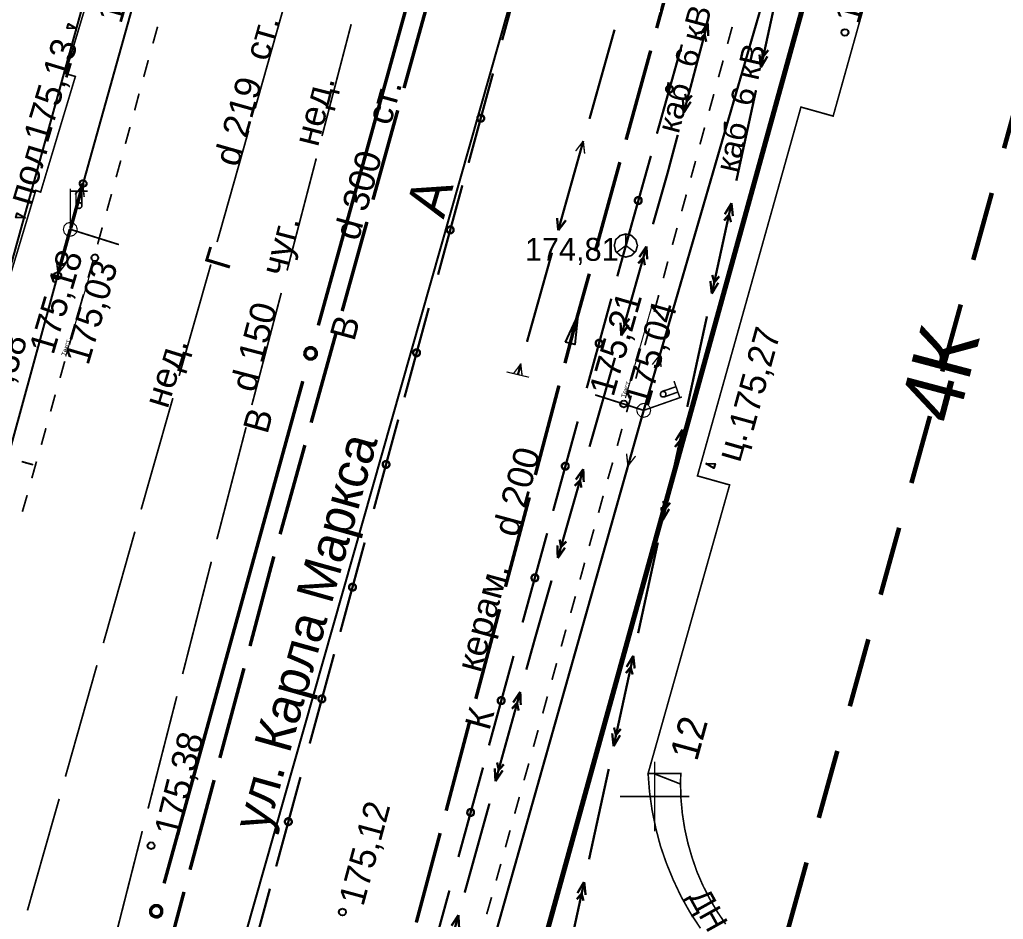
# Model space of a CAD drawing. Extents: x -2634 to -2115, y -2142 to -1393.
# Drawn here: x -2527.41 to -2484.94, y -1955.3 to -1916.44 of the extents above; entities that cross this region are included whole.
import ezdxf

# ---------------------------------------------------------------- set-up
doc = ezdxf.new("R2010")
doc.units = 0
doc.header["$MEASUREMENT"] = 0
for name, color, linetype in [('500_Геодез-Пункты_гео', 7, 'Continuous'), ('500_Дополн-Бордюры__п', 7, 'Continuous'), ('500_Дороги-Проезжие_ч', 7, 'Continuous'), ('500_Линии_-Линии_связ', 7, 'Continuous'), ('500_Линии_-ЛЭП_кабель', 7, 'Continuous'), ('500_Линии_-ЛЭП_провод', 7, 'Continuous'), ('500_Линии_-Смотровые_', 7, 'Continuous'), ('500_Линии_-Фонари_час', 7, 'Continuous'), ('500_Линии_-Электрокаб', 7, 'Continuous'), ('500_Объект-Опоры', 7, 'Continuous'), ('500_Рельеф-Высотные_о', 7, 'Continuous'), ('500_Строен-Здания', 7, 'Continuous'), ('500_Трубоп-Водопровод', 7, 'Continuous'), ('500_Трубоп-Газопровод', 7, 'Continuous'), ('500_Трубоп-Канализаци', 7, 'Continuous'), ('500_Улицы-Улицы_и_их', 7, 'Continuous'), ('ЗАЯВКИ-Условные_з', 7, 'Continuous'), ('Красные_ли-Красные_ли', 7, 'Continuous'), ('Красные_ли-Линии_регу', 7, 'Continuous'), ('Красные_ли-Оси_улиц_к', 7, 'Continuous')]:
    doc.layers.add(name, color=color, linetype=linetype)
doc.styles.add('TARIAL', font='Arial')

msp = doc.modelspace()

# ---------------------------------------------------------------- linework, layer by layer
at = {"layer": '500_Геодез-Пункты_гео', "color": 94, "const_width": 0.065}
for points in [[(-2500, -1948.5), (-2500, -1951.5)], [(-2501.5, -1950), (-2498.5, -1950)]]:
    msp.add_lwpolyline(points, dxfattribs=at)
at = {"layer": '500_Дополн-Бордюры__п', "color": 1, "const_width": 0.075}
for points in [[(-2521.46, -1916.75), (-2521.66, -1917.47)], [(-2496.85, -1917.49), (-2496.65, -1916.76)], [(-2521.86, -1918.19), (-2522.06, -1918.92)], [(-2497.24, -1918.93), (-2497.04, -1918.21)], [(-2522.26, -1919.64), (-2522.45, -1920.36)], [(-2497.64, -1920.38), (-2497.44, -1919.66)], [(-2522.65, -1921.08), (-2522.85, -1921.81)], [(-2498.04, -1921.83), (-2497.84, -1921.1)], [(-2523.05, -1922.53), (-2523.25, -1923.25)], [(-2498.43, -1923.27), (-2498.23, -1922.55)], [(-2523.45, -1923.98), (-2523.65, -1924.7)], [(-2498.83, -1924.72), (-2498.63, -1924)], [(-2523.85, -1925.42), (-2524.05, -1926.15)], [(-2499.23, -1926.17), (-2499.03, -1925.44)], [(-2524.25, -1926.87), (-2524.46, -1927.59)], [(-2499.62, -1927.61), (-2499.43, -1926.89)], [(-2524.66, -1928.31), (-2524.86, -1929.03)], [(-2500.02, -1929.06), (-2499.82, -1928.34)], [(-2525.06, -1929.76), (-2525.27, -1930.48)], [(-2500.42, -1930.51), (-2500.22, -1929.78)], [(-2525.47, -1931.2), (-2525.67, -1931.92)], [(-2500.81, -1931.95), (-2500.62, -1931.23)], [(-2525.88, -1932.64), (-2526.08, -1933.37)], [(-2501.21, -1933.4), (-2501.01, -1932.68)], [(-2526.28, -1934.09), (-2526.48, -1934.81)], [(-2501.61, -1934.85), (-2501.41, -1934.12)], [(-2527.33, -1935.53), (-2526.83, -1935.67)], [(-2526.69, -1935.53), (-2526.89, -1936.25)], [(-2526.83, -1935.67), (-2527.17, -1935.58)], [(-2502.02, -1936.29), (-2501.81, -1935.57)], [(-2527.09, -1936.98), (-2527.3, -1937.7)], [(-2502.42, -1937.74), (-2502.22, -1937.01)], [(-2502.82, -1939.18), (-2502.62, -1938.46)], [(-2503.22, -1940.63), (-2503.02, -1939.9)], [(-2503.62, -1942.07), (-2503.42, -1941.35)], [(-2504.03, -1943.52), (-2503.83, -1942.79)], [(-2504.43, -1944.96), (-2504.23, -1944.24)], [(-2504.83, -1946.41), (-2504.63, -1945.68)], [(-2505.23, -1947.85), (-2505.03, -1947.13)], [(-2505.64, -1949.3), (-2505.43, -1948.57)], [(-2506.04, -1950.74), (-2505.84, -1950.02)], [(-2506.44, -1952.19), (-2506.24, -1951.46)], [(-2506.84, -1953.63), (-2506.64, -1952.91)], [(-2507.25, -1955.08), (-2507.04, -1954.35)]]:
    msp.add_lwpolyline(points, dxfattribs=at)
at = {"layer": '500_Линии_-Линии_связ', "color": 6}
for points in [[(-2517.61, -1898.2), (-2525.23, -1925.5)], [(-2525.23, -1925.5), (-2533.14, -1954.33)]]:
    msp.add_lwpolyline(points, dxfattribs=at)
at = {"layer": '500_Линии_-Линии_связ', "color": 0}
for points, const_width in [([(-2506.58, -1917.33), (-2505.52, -1913.47)], 0.1), ([(-2498.82, -1917.52), (-2499.9, -1921.37)], 0.1), ([(-2508.03, -1922.63), (-2506.98, -1918.77)], 0.1), ([(-2500.16, -1922.33), (-2501.24, -1926.18)], 0.1), ([(-2525.21, -1925.45), (-2524.68, -1923.52)], 0.15), ([(-2509.35, -1927.46), (-2508.3, -1923.6)], 0.1), ([(-2525.23, -1925.5), (-2525.76, -1927.42)], 0.15), ([(-2501.24, -1926.2), (-2501.04, -1925.48)], 0.1), ([(-2501.61, -1927.53), (-2501.24, -1926.2)], 0.1), ([(-2501.24, -1926.2), (-2501.44, -1926.92)], 0.1), ([(-2502.93, -1932.36), (-2501.87, -1928.5)], 0.1), ([(-2510.8, -1932.76), (-2509.75, -1928.9)], 0.1), ([(-2512.12, -1937.58), (-2511.07, -1933.72)], 0.1), ([(-2504.38, -1937.66), (-2503.32, -1933.8)], 0.1), ([(-2505.7, -1942.48), (-2504.64, -1938.63)], 0.1), ([(-2513.57, -1942.89), (-2512.52, -1939.03)], 0.1), ([(-2514.89, -1947.71), (-2513.84, -1943.85)], 0.1), ([(-2507.15, -1947.79), (-2506.09, -1943.93)], 0.1), ([(-2508.47, -1952.61), (-2507.41, -1948.75)], 0.1), ([(-2516.34, -1953.02), (-2515.29, -1949.16)], 0.1), ([(-2517.66, -1957.84), (-2516.61, -1953.98)], 0.1), ([(-2509.92, -1957.92), (-2508.86, -1954.06)], 0.1)]:
    msp.add_lwpolyline(points, dxfattribs=dict(at, const_width=const_width))
at = {"layer": '500_Линии_-Линии_связ', "color": 0, "const_width": 0.1}
for points in [[(-2499.21, -1919.48), (-2499.25, -1919.55), (-2499.32, -1919.59), (-2499.4, -1919.59), (-2499.46, -1919.55), (-2499.5, -1919.48), (-2499.5, -1919.4), (-2499.46, -1919.34), (-2499.39, -1919.3), (-2499.32, -1919.3), (-2499.25, -1919.34), (-2499.21, -1919.41)], [(-2507.65, -1920.66), (-2507.61, -1920.6), (-2507.54, -1920.56), (-2507.46, -1920.56), (-2507.4, -1920.6), (-2507.36, -1920.67), (-2507.36, -1920.74), (-2507.4, -1920.81), (-2507.47, -1920.85), (-2507.54, -1920.85), (-2507.61, -1920.81), (-2507.65, -1920.74)], [(-2500.56, -1924.3), (-2500.6, -1924.37), (-2500.66, -1924.4), (-2500.74, -1924.4), (-2500.81, -1924.36), (-2500.85, -1924.3), (-2500.85, -1924.22), (-2500.81, -1924.15), (-2500.74, -1924.11), (-2500.66, -1924.11), (-2500.59, -1924.15), (-2500.56, -1924.22)], [(-2508.97, -1925.49), (-2508.93, -1925.42), (-2508.86, -1925.38), (-2508.78, -1925.38), (-2508.72, -1925.42), (-2508.68, -1925.49), (-2508.68, -1925.57), (-2508.72, -1925.63), (-2508.78, -1925.67), (-2508.86, -1925.67), (-2508.93, -1925.63), (-2508.97, -1925.56)], [(-2502.54, -1930.39), (-2502.51, -1930.32), (-2502.44, -1930.28), (-2502.36, -1930.28), (-2502.29, -1930.32), (-2502.25, -1930.39), (-2502.25, -1930.47), (-2502.29, -1930.53), (-2502.36, -1930.57), (-2502.44, -1930.57), (-2502.51, -1930.53), (-2502.54, -1930.46)], [(-2510.42, -1930.79), (-2510.38, -1930.72), (-2510.31, -1930.69), (-2510.23, -1930.69), (-2510.17, -1930.73), (-2510.13, -1930.79), (-2510.13, -1930.87), (-2510.17, -1930.94), (-2510.24, -1930.98), (-2510.31, -1930.98), (-2510.38, -1930.94), (-2510.42, -1930.87)], [(-2511.74, -1935.61), (-2511.7, -1935.55), (-2511.63, -1935.51), (-2511.55, -1935.51), (-2511.49, -1935.55), (-2511.45, -1935.62), (-2511.45, -1935.69), (-2511.49, -1935.76), (-2511.56, -1935.8), (-2511.63, -1935.8), (-2511.7, -1935.76), (-2511.74, -1935.69)], [(-2504, -1935.69), (-2503.96, -1935.63), (-2503.89, -1935.59), (-2503.81, -1935.59), (-2503.74, -1935.63), (-2503.71, -1935.69), (-2503.71, -1935.77), (-2503.75, -1935.84), (-2503.81, -1935.88), (-2503.89, -1935.88), (-2503.96, -1935.84), (-2504, -1935.77)], [(-2505.31, -1940.52), (-2505.28, -1940.45), (-2505.21, -1940.41), (-2505.13, -1940.41), (-2505.06, -1940.45), (-2505.02, -1940.52), (-2505.03, -1940.59), (-2505.06, -1940.66), (-2505.13, -1940.7), (-2505.21, -1940.7), (-2505.28, -1940.66), (-2505.31, -1940.59)], [(-2513.19, -1940.92), (-2513.15, -1940.85), (-2513.08, -1940.81), (-2513.01, -1940.81), (-2512.94, -1940.85), (-2512.9, -1940.92), (-2512.9, -1941), (-2512.94, -1941.07), (-2513.01, -1941.1), (-2513.08, -1941.1), (-2513.15, -1941.06), (-2513.19, -1941)], [(-2514.51, -1945.74), (-2514.47, -1945.67), (-2514.4, -1945.64), (-2514.33, -1945.64), (-2514.26, -1945.68), (-2514.22, -1945.74), (-2514.22, -1945.82), (-2514.26, -1945.89), (-2514.33, -1945.93), (-2514.4, -1945.93), (-2514.47, -1945.89), (-2514.51, -1945.82)], [(-2506.77, -1945.82), (-2506.73, -1945.75), (-2506.66, -1945.71), (-2506.58, -1945.72), (-2506.51, -1945.75), (-2506.48, -1945.82), (-2506.48, -1945.9), (-2506.52, -1945.97), (-2506.58, -1946), (-2506.66, -1946), (-2506.73, -1945.97), (-2506.77, -1945.9)], [(-2508.08, -1950.64), (-2508.05, -1950.58), (-2507.98, -1950.54), (-2507.9, -1950.54), (-2507.83, -1950.58), (-2507.8, -1950.64), (-2507.8, -1950.72), (-2507.83, -1950.79), (-2507.9, -1950.83), (-2507.98, -1950.83), (-2508.05, -1950.79), (-2508.09, -1950.72)], [(-2515.96, -1951.05), (-2515.92, -1950.98), (-2515.85, -1950.94), (-2515.78, -1950.94), (-2515.71, -1950.98), (-2515.67, -1951.05), (-2515.67, -1951.13), (-2515.71, -1951.19), (-2515.78, -1951.23), (-2515.86, -1951.23), (-2515.92, -1951.19), (-2515.96, -1951.12)]]:
    msp.add_lwpolyline(points, close=True, dxfattribs=at)
at = {"layer": '500_Линии_-Линии_связ', "color": 0}
for points in [[(-2524.82, -1923.48), (-2524.78, -1923.41), (-2524.71, -1923.38), (-2524.64, -1923.38), (-2524.57, -1923.42), (-2524.53, -1923.48), (-2524.53, -1923.56), (-2524.57, -1923.63), (-2524.64, -1923.67), (-2524.72, -1923.67), (-2524.78, -1923.63), (-2524.82, -1923.56)], [(-2525.62, -1927.55), (-2525.66, -1927.62), (-2525.74, -1927.66), (-2525.82, -1927.65), (-2525.89, -1927.61), (-2525.94, -1927.54), (-2525.94, -1927.47), (-2525.9, -1927.4), (-2525.82, -1927.36), (-2525.74, -1927.36), (-2525.67, -1927.4), (-2525.62, -1927.47)]]:
    msp.add_lwpolyline(points, close=True, dxfattribs=at)
at = {"layer": '500_Линии_-ЛЭП_кабель', "color": 2, "const_width": 0.1}
for points in [[(-2500.47, -1933.32), (-2492.31, -1905.29)], [(-2508.86, -1962.97), (-2500.47, -1933.32)]]:
    msp.add_lwpolyline(points, dxfattribs=at)
at = {"layer": '500_Линии_-ЛЭП_кабель', "color": 0, "const_width": 0.06}
for points in [[(-2500.47, -1933.32), (-2499.77, -1930.92)], [(-2500.1, -1931.34), (-2499.77, -1930.92)], [(-2499.72, -1931.45), (-2499.77, -1930.92)], [(-2500.47, -1933.32), (-2501.15, -1935.72)], [(-2501.21, -1935.19), (-2501.15, -1935.72)], [(-2500.82, -1935.29), (-2501.15, -1935.72)]]:
    msp.add_lwpolyline(points, dxfattribs=at)
at = {"layer": '500_Линии_-ЛЭП_провод', "color": 253, "const_width": 0.07}
for points in [[(-2525.23, -1925.5), (-2517.61, -1898.2)], [(-2525.23, -1925.5), (-2533.14, -1954.33)]]:
    msp.add_lwpolyline(points, dxfattribs=at)
at = {"layer": '500_Линии_-ЛЭП_провод', "color": 0, "const_width": 0.065}
for points in [[(-2525.23, -1925.5), (-2524.69, -1923.57)], [(-2525.02, -1924), (-2524.69, -1923.57)], [(-2524.63, -1924.1), (-2524.69, -1923.57)], [(-2525.23, -1925.5), (-2525.76, -1927.42)], [(-2525.82, -1926.89), (-2525.76, -1927.42)], [(-2525.43, -1926.99), (-2525.76, -1927.42)]]:
    msp.add_lwpolyline(points, dxfattribs=at)
at = {"layer": '500_Линии_-Смотровые_', "color": 0, "const_width": 0.07}
for points in [[(-2501.24, -1925.7), (-2500.99, -1925.77), (-2500.81, -1925.95), (-2500.74, -1926.2), (-2500.81, -1926.45), (-2500.99, -1926.63), (-2501.24, -1926.7), (-2501.49, -1926.63), (-2501.68, -1926.45), (-2501.74, -1926.2), (-2501.68, -1925.95), (-2501.49, -1925.77)], [(-2501.24, -1926.15), (-2501.24, -1926.15), (-2501.24, -1926.15), (-2501.24, -1926.15), (-2501.24, -1926.15), (-2501.24, -1926.15), (-2501.24, -1926.15), (-2501.24, -1926.15), (-2501.24, -1926.15), (-2501.24, -1926.15), (-2501.24, -1926.15), (-2501.24, -1926.15)]]:
    msp.add_lwpolyline(points, close=True, dxfattribs=at)
at = {"layer": '500_Линии_-Смотровые_', "color": 0, "const_width": 0.065}
for points in [[(-2501.24, -1925.7), (-2501.24, -1926.2)], [(-2501.64, -1926.5), (-2501.24, -1926.2)], [(-2501.24, -1926.2), (-2500.84, -1926.5)]]:
    msp.add_lwpolyline(points, dxfattribs=at)
at = {"layer": '500_Линии_-Фонари_час', "color": 0, "const_width": 0.065}
for points in [[(-2525.23, -1925.5), (-2525.23, -1923.75)], [(-2524.48, -1923.85), (-2525.23, -1923.85)], [(-2524.98, -1924.5), (-2524.98, -1923.85)], [(-2524.73, -1924.5), (-2524.73, -1923.85)], [(-2524.98, -1924.47), (-2524.98, -1924.35)], [(-2524.98, -1924.45), (-2524.98, -1924.45)], [(-2524.73, -1924.47), (-2524.73, -1924.35)], [(-2524.73, -1924.47), (-2524.73, -1924.35)], [(-2499.16, -1932.06), (-2498.91, -1932.77)], [(-2499.69, -1932.51), (-2499.08, -1932.3)], [(-2499.67, -1932.5), (-2499.55, -1932.46)], [(-2499.67, -1932.5), (-2499.55, -1932.46)], [(-2499.61, -1932.75), (-2499, -1932.53)], [(-2500.47, -1933.32), (-2498.82, -1932.74)], [(-2499.59, -1932.74), (-2499.47, -1932.7)], [(-2499.56, -1932.73), (-2499.56, -1932.73)]]:
    msp.add_lwpolyline(points, dxfattribs=at)
at = {"layer": '500_Линии_-Фонари_час', "color": 0, "const_width": 0.07}
for points in [[(-2524.98, -1924.47), (-2524.96, -1924.41), (-2524.92, -1924.36), (-2524.85, -1924.35), (-2524.79, -1924.36), (-2524.74, -1924.41), (-2524.73, -1924.47), (-2524.74, -1924.53), (-2524.79, -1924.58), (-2524.85, -1924.6), (-2524.92, -1924.58), (-2524.96, -1924.53)], [(-2499.67, -1932.5), (-2499.61, -1932.5), (-2499.55, -1932.53), (-2499.51, -1932.58), (-2499.51, -1932.65), (-2499.53, -1932.7), (-2499.59, -1932.74), (-2499.65, -1932.74), (-2499.71, -1932.72), (-2499.75, -1932.66), (-2499.75, -1932.6), (-2499.72, -1932.54)]]:
    msp.add_lwpolyline(points, close=True, dxfattribs=at)
at = {"layer": '500_Линии_-Электрокаб', "color": 12, "const_width": 0.1}
for points in [[(-2494.56, -1914.6), (-2495.41, -1918.51)], [(-2498.74, -1920.46), (-2497.71, -1916.59)], [(-2498.01, -1917.06), (-2497.71, -1916.59)], [(-2497.68, -1917.15), (-2497.71, -1916.59)], [(-2498.06, -1917.33), (-2497.84, -1917.08)], [(-2497.77, -1917.4), (-2497.84, -1917.08)], [(-2495.39, -1917.7), (-2495.3, -1918.02)], [(-2495.47, -1917.95), (-2495.41, -1918.51)], [(-2495.13, -1918.03), (-2495.41, -1918.51)], [(-2495.09, -1917.76), (-2495.3, -1918.02)], [(-2498.61, -1919.96), (-2498.68, -1919.65)], [(-2498.61, -1919.97), (-2498.39, -1919.72)], [(-2495.62, -1919.49), (-2496.47, -1923.4)], [(-2498.74, -1920.46), (-2498.78, -1919.9)], [(-2498.74, -1920.46), (-2498.44, -1919.99)], [(-2499.45, -1923.11), (-2499, -1921.42)], [(-2500.07, -1925.28), (-2499.45, -1923.11)], [(-2496.68, -1924.37), (-2497.53, -1928.28)], [(-2496.68, -1924.37), (-2496.97, -1924.85)], [(-2496.68, -1924.37), (-2496.62, -1924.93)], [(-2496.79, -1924.87), (-2497, -1925.12)], [(-2496.79, -1924.87), (-2496.7, -1925.19)], [(-2501.44, -1930.09), (-2500.35, -1926.24)], [(-2500.66, -1926.7), (-2500.35, -1926.24)], [(-2500.32, -1926.8), (-2500.35, -1926.24)], [(-2500.71, -1926.97), (-2500.48, -1926.72)], [(-2500.42, -1927.05), (-2500.48, -1926.72)], [(-2497.51, -1927.47), (-2497.42, -1927.79)], [(-2497.59, -1927.73), (-2497.53, -1928.28)], [(-2497.25, -1927.81), (-2497.53, -1928.28)], [(-2497.21, -1927.53), (-2497.42, -1927.79)], [(-2501.44, -1930.09), (-2501.47, -1929.53)], [(-2501.3, -1929.6), (-2501.37, -1929.28)], [(-2501.3, -1929.6), (-2501.08, -1929.36)], [(-2497.74, -1929.26), (-2498.59, -1933.17)], [(-2501.44, -1930.09), (-2501.13, -1929.63)], [(-2502.81, -1934.89), (-2501.71, -1931.05)], [(-2498.8, -1934.15), (-2499.65, -1938.06)], [(-2498.8, -1934.15), (-2499.09, -1934.62)], [(-2498.8, -1934.15), (-2498.74, -1934.7)], [(-2498.91, -1934.64), (-2499.12, -1934.9)], [(-2498.91, -1934.65), (-2498.82, -1934.96)], [(-2504.18, -1939.7), (-2503.08, -1935.86)], [(-2503.4, -1936.31), (-2503.08, -1935.86)], [(-2503.06, -1936.41), (-2503.08, -1935.86)], [(-2503.45, -1936.58), (-2503.22, -1936.34)], [(-2503.16, -1936.66), (-2503.22, -1936.34)], [(-2499.63, -1937.24), (-2499.54, -1937.57)], [(-2499.71, -1937.5), (-2499.65, -1938.06)], [(-2499.37, -1937.58), (-2499.65, -1938.06)], [(-2499.33, -1937.31), (-2499.54, -1937.57)], [(-2504.04, -1939.21), (-2504.1, -1938.9)], [(-2504.18, -1939.7), (-2504.2, -1939.15)], [(-2504.18, -1939.7), (-2503.87, -1939.25)], [(-2504.04, -1939.22), (-2503.81, -1938.98)], [(-2499.86, -1939.03), (-2500.71, -1942.94)], [(-2505.15, -1943.12), (-2504.45, -1940.67)], [(-2505.54, -1944.52), (-2505.15, -1943.12)], [(-2500.92, -1943.92), (-2501.77, -1947.83)], [(-2500.92, -1943.92), (-2501.21, -1944.4)], [(-2500.92, -1943.92), (-2500.86, -1944.47)], [(-2501.03, -1944.41), (-2501.24, -1944.67)], [(-2501.03, -1944.42), (-2500.95, -1944.73)], [(-2506.87, -1949.33), (-2505.8, -1945.48)], [(-2506.11, -1945.94), (-2505.8, -1945.48)], [(-2505.78, -1946.04), (-2505.8, -1945.48)], [(-2506.16, -1946.21), (-2505.94, -1945.96)], [(-2505.87, -1946.29), (-2505.94, -1945.96)], [(-2501.83, -1947.27), (-2501.77, -1947.83)], [(-2501.49, -1947.35), (-2501.77, -1947.83)], [(-2501.75, -1947.02), (-2501.67, -1947.34)], [(-2501.46, -1947.08), (-2501.67, -1947.34)], [(-2506.73, -1948.84), (-2506.8, -1948.53)], [(-2506.73, -1948.85), (-2506.51, -1948.61)], [(-2506.87, -1949.34), (-2506.9, -1948.78)], [(-2506.87, -1949.34), (-2506.56, -1948.87)], [(-2501.98, -1948.81), (-2502.83, -1952.71)], [(-2508.2, -1954.15), (-2507.13, -1950.3)], [(-2503.04, -1953.69), (-2503.89, -1957.6)], [(-2503.05, -1953.69), (-2503.33, -1954.17)], [(-2503.04, -1953.69), (-2502.98, -1954.25)], [(-2503.15, -1954.19), (-2503.36, -1954.44)], [(-2503.15, -1954.19), (-2503.07, -1954.5)], [(-2509.53, -1958.97), (-2508.47, -1955.12)], [(-2508.77, -1955.58), (-2508.47, -1955.12)], [(-2508.44, -1955.68), (-2508.47, -1955.12)]]:
    msp.add_lwpolyline(points, dxfattribs=at)
at = {"layer": '500_Линии_-Электрокаб', "color": 1}
for points, const_width in [([(-2501.73, -1916.88), (-2502.81, -1920.73)], 0.1), ([(-2503.08, -1921.69), (-2504.16, -1925.54)], 0.1), ([(-2503.08, -1921.69), (-2503.41, -1922.12)], 0.06), ([(-2503.08, -1921.69), (-2503.02, -1922.23)], 0.06), ([(-2504.21, -1925.01), (-2504.16, -1925.54)], 0.1), ([(-2503.83, -1925.11), (-2504.16, -1925.54)], 0.1), ([(-2504.43, -1926.51), (-2505.51, -1930.36)], 0.1), ([(-2505.78, -1931.32), (-2506.09, -1931.73)], 0.06), ([(-2505.78, -1931.32), (-2505.9, -1931.78)], 0.1), ([(-2505.9, -1931.78), (-2505.77, -1931.29)], 0.06), ([(-2505.78, -1931.32), (-2505.72, -1931.83)], 0.06)]:
    msp.add_lwpolyline(points, dxfattribs=dict(at, const_width=const_width))
at = {"layer": '500_Линии_-Электрокаб', "color": 0, "const_width": 0.05}
msp.add_lwpolyline([(-2506.39, -1931.66), (-2505.42, -1931.89)], dxfattribs=at)
at = {"layer": '500_Объект-Опоры', "color": 1, "const_width": 0.05}
for points in [[(-2525.23, -1925.2), (-2525.08, -1925.24), (-2524.97, -1925.35), (-2524.93, -1925.5), (-2524.97, -1925.65), (-2525.08, -1925.76), (-2525.23, -1925.8), (-2525.38, -1925.76), (-2525.49, -1925.65), (-2525.53, -1925.5), (-2525.49, -1925.35), (-2525.38, -1925.24)], [(-2500.47, -1933.02), (-2500.32, -1933.06), (-2500.21, -1933.17), (-2500.17, -1933.32), (-2500.21, -1933.47), (-2500.32, -1933.58), (-2500.47, -1933.62), (-2500.62, -1933.58), (-2500.73, -1933.47), (-2500.77, -1933.32), (-2500.73, -1933.17), (-2500.62, -1933.06)]]:
    msp.add_lwpolyline(points, close=True, dxfattribs=at)
at = {"layer": '500_Объект-Опоры', "color": 0, "const_width": 0.075}
for points in [[(-2525.23, -1925.5), (-2523.13, -1926.16)], [(-2500.47, -1933.32), (-2502.57, -1932.65)]]:
    msp.add_lwpolyline(points, dxfattribs=at)
at = {"layer": '500_Рельеф-Высотные_о', "color": 0}
for points in [[(-2524.96, -1916.83), (-2525.37, -1916.81), (-2525.31, -1916.62)], [(-2491.78, -1916.85), (-2491.7, -1916.87), (-2491.65, -1916.92), (-2491.63, -1917), (-2491.65, -1917.07), (-2491.7, -1917.13), (-2491.78, -1917.15), (-2491.85, -1917.13), (-2491.91, -1917.07), (-2491.93, -1917), (-2491.91, -1916.92), (-2491.85, -1916.87)], [(-2527.16, -1925), (-2527.58, -1924.99), (-2527.52, -1924.8)], [(-2524.17, -1926.58), (-2524.09, -1926.6), (-2524.04, -1926.66), (-2524.02, -1926.73), (-2524.04, -1926.81), (-2524.09, -1926.86), (-2524.17, -1926.88), (-2524.24, -1926.86), (-2524.3, -1926.81), (-2524.32, -1926.73), (-2524.3, -1926.66), (-2524.24, -1926.6)], [(-2501.33, -1932.89), (-2501.25, -1932.91), (-2501.2, -1932.97), (-2501.18, -1933.04), (-2501.2, -1933.12), (-2501.25, -1933.17), (-2501.33, -1933.19), (-2501.4, -1933.17), (-2501.46, -1933.12), (-2501.48, -1933.04), (-2501.46, -1932.97), (-2501.4, -1932.91)], [(-2497.79, -1935.61), (-2497.38, -1935.63), (-2497.44, -1935.82)], [(-2521.74, -1951.97), (-2521.66, -1951.99), (-2521.61, -1952.05), (-2521.59, -1952.12), (-2521.61, -1952.2), (-2521.66, -1952.25), (-2521.74, -1952.27), (-2521.81, -1952.25), (-2521.87, -1952.2), (-2521.89, -1952.12), (-2521.87, -1952.05), (-2521.81, -1951.99)], [(-2513.48, -1954.84), (-2513.4, -1954.86), (-2513.35, -1954.91), (-2513.33, -1954.99), (-2513.35, -1955.06), (-2513.4, -1955.12), (-2513.48, -1955.14), (-2513.55, -1955.12), (-2513.61, -1955.06), (-2513.63, -1954.99), (-2513.61, -1954.91), (-2513.55, -1954.86)]]:
    msp.add_lwpolyline(points, close=True, dxfattribs=at)
at = {"layer": '500_Рельеф-Высотные_о', "color": 0, "const_width": 0.05}
for points in [[(-2525.43, -1930.99), (-2524.24, -1926.96)], [(-2501.26, -1932.79), (-2500.1, -1928.75)]]:
    msp.add_lwpolyline(points, dxfattribs=at)
at = {"layer": '500_Строен-Здания', "color": 0, "const_width": 0.07}
for points in [[(-2510.29, -1865.34), (-2514.15, -1879.38), (-2515.09, -1879.21), (-2516.22, -1883.31), (-2518.14, -1890.31), (-2517.19, -1890.54), (-2517.68, -1892.35), (-2518.73, -1896.18), (-2519.79, -1895.82), (-2521.97, -1903.39), (-2521.73, -1903.44), (-2521.89, -1904.17), (-2522.22, -1904.1), (-2523.11, -1907.21), (-2522.06, -1907.48), (-2525.44, -1918.77), (-2525.01, -1918.9), (-2526.51, -1923.89), (-2526.72, -1923.82), (-2527.87, -1927.65)], [(-2496.93, -1955.51), (-2497.29, -1954.98), (-2497.62, -1954.42), (-2497.91, -1953.85), (-2498.17, -1953.25), (-2498.38, -1952.64), (-2498.56, -1952.02), (-2498.7, -1951.39), (-2498.8, -1950.75), (-2498.86, -1950.11), (-2498.88, -1949.46), (-2498.87, -1949), (-2500.03, -1949.01), (-2500.28, -1949), (-2496.76, -1936.54), (-2498.15, -1936.15), (-2493.68, -1920.22), (-2492.29, -1920.61), (-2486.69, -1900.62), (-2486.37, -1899.51), (-2472.63, -1903.26)], [(-2496.93, -1955.51), (-2497.29, -1954.98), (-2497.62, -1954.42), (-2497.91, -1953.85), (-2498.17, -1953.25), (-2498.38, -1952.64), (-2498.56, -1952.02), (-2498.7, -1951.39), (-2498.8, -1950.75), (-2498.86, -1950.11), (-2498.88, -1949.46), (-2500.03, -1949.01), (-2500.28, -1949), (-2500.28, -1949), (-2500.22, -1949.79), (-2500.11, -1950.58), (-2499.95, -1951.36), (-2499.75, -1952.13), (-2499.49, -1952.88), (-2499.19, -1953.61), (-2498.85, -1954.33), (-2498.46, -1955.02), (-2498.02, -1955.69)]]:
    msp.add_lwpolyline(points, dxfattribs=at)
at = {"layer": '500_Трубоп-Водопровод', "color": 94}
for points, const_width in [([(-2510.82, -1919.4), (-2509.75, -1915.55)], 0.15), ([(-2514.36, -1921.47), (-2513.1, -1916.64)], 0.075), ([(-2512.16, -1924.22), (-2511.09, -1920.36)], 0.15), ([(-2515.87, -1927.28), (-2514.61, -1922.44)], 0.075), ([(-2513.49, -1929.03), (-2512.42, -1925.18)], 0.15), ([(-2517.39, -1933.09), (-2516.12, -1928.25)], 0.075), ([(-2514.83, -1933.85), (-2513.76, -1930)], 0.15), ([(-2518.76, -1938.36), (-2517.64, -1934.05)], 0.075), ([(-2516.17, -1938.67), (-2515.1, -1934.82)], 0.15), ([(-2518.9, -1938.89), (-2518.76, -1938.36)], 0.075), ([(-2516.58, -1940.15), (-2516.44, -1939.63)], 0.15), ([(-2520.38, -1944.71), (-2519.14, -1939.86)], 0.075), ([(-2517.47, -1943.5), (-2516.58, -1940.15)], 0.15), ([(-2518.77, -1948.33), (-2517.73, -1944.46)], 0.15), ([(-2521.87, -1950.52), (-2520.63, -1945.67)], 0.075), ([(-2520.06, -1953.16), (-2519.02, -1949.29)], 0.15), ([(-2523.35, -1956.33), (-2522.12, -1951.49)], 0.075), ([(-2521.35, -1957.99), (-2520.32, -1954.12)], 0.15)]:
    msp.add_lwpolyline(points, dxfattribs=dict(at, const_width=const_width))
at = {"layer": '500_Трубоп-Газопровод', "color": 5, "const_width": 0.075}
for points in [[(-2515.89, -1915.47), (-2517.25, -1920.28)], [(-2517.53, -1921.24), (-2518.89, -1926.05)], [(-2519.16, -1927.02), (-2520.53, -1931.83)], [(-2520.8, -1932.79), (-2522.17, -1937.6)], [(-2522.44, -1938.56), (-2523.8, -1943.37)], [(-2524.08, -1944.33), (-2525.44, -1949.14)], [(-2525.71, -1950.1), (-2527.08, -1954.92)]]:
    msp.add_lwpolyline(points, dxfattribs=at)
at = {"layer": '500_Трубоп-Канализаци', "color": 34, "const_width": 0.15}
for points in [[(-2498.85, -1912.96), (-2499.91, -1916.81)], [(-2500.17, -1917.78), (-2501.23, -1921.63)], [(-2501.5, -1922.6), (-2502.56, -1926.45)], [(-2502.82, -1927.42), (-2503.42, -1929.57)], [(-2503.42, -1929.57), (-2503.87, -1931.28)], [(-2504.13, -1932.25), (-2505.15, -1936.11)], [(-2505.41, -1937.08), (-2506.44, -1940.94)], [(-2506.69, -1941.91), (-2507.72, -1945.78)], [(-2507.98, -1946.74), (-2509, -1950.61)], [(-2509.26, -1951.58), (-2510.29, -1955.44)]]:
    msp.add_lwpolyline(points, dxfattribs=at)
at = {"layer": '500_Трубоп-Канализаци', "color": 0}
msp.add_lwpolyline([(-2503.84, -1930.37), (-2503.31, -1929.22), (-2503.45, -1930.48)], close=True, dxfattribs=at)
at = {"layer": '500_Улицы-Улицы_и_их', "color": 255}
msp.add_lwpolyline([(-2542.96, -2044.94), (-2436.73, -1671.22)], dxfattribs=at)
at = {"layer": 'ЗАЯВКИ-Условные_з', "color": 98, "const_width": 0.065}
for points in [[(-2500, -1951.5), (-2500, -1948.5)], [(-2498.5, -1950), (-2501.5, -1950)]]:
    msp.add_lwpolyline(points, dxfattribs=at)
at = {"layer": 'Красные_ли-Красные_ли', "color": 12}
msp.add_line((-2481.16, -1758.39), (-2544.28, -1986.61), dxfattribs=at)
at = {"layer": 'Красные_ли-Красные_ли', "color": 12, "const_width": 0.22}
msp.add_lwpolyline([(-2284.3, -1701.86), (-2245.52, -1663.72), (-2237.3, -1633.7), (-2402.37, -1586.05), (-2505.18, -1957.78), (-2366.43, -1997.8)], close=True, dxfattribs=at)
at = {"layer": 'Красные_ли-Линии_регу', "color": 0, "const_width": 0.2}
for points in [[(-2484.91, -1922), (-2484.11, -1919.11)], [(-2486.24, -1926.82), (-2485.44, -1923.93)], [(-2487.58, -1931.64), (-2486.78, -1928.75)], [(-2488.91, -1936.46), (-2488.11, -1933.57)], [(-2490.24, -1941.28), (-2489.44, -1938.39)], [(-2491.57, -1946.1), (-2490.77, -1943.21)], [(-2492.91, -1950.92), (-2492.11, -1948.03)], [(-2494.24, -1955.74), (-2493.44, -1952.85)]]:
    msp.add_lwpolyline(points, dxfattribs=at)
at = {"layer": 'Красные_ли-Оси_улиц_к', "color": 12, "const_width": 0.15}
for points in [[(-2514.52, -1929.65), (-2508.52, -1907.97)], [(-2521.18, -1953.75), (-2515.19, -1932.06)]]:
    msp.add_lwpolyline(points, dxfattribs=at)
for points in [[(-2511.52, -1918.81), (-2511.52, -1918.81), (-2511.52, -1918.81), (-2511.52, -1918.81), (-2511.52, -1918.81), (-2511.52, -1918.81), (-2511.52, -1918.81), (-2511.52, -1918.81), (-2511.52, -1918.81), (-2511.52, -1918.81), (-2511.52, -1918.81), (-2511.52, -1918.81)], [(-2515.09, -1930.79), (-2515.03, -1930.68), (-2514.92, -1930.62), (-2514.79, -1930.62), (-2514.68, -1930.68), (-2514.61, -1930.8), (-2514.61, -1930.93), (-2514.68, -1931.04), (-2514.79, -1931.1), (-2514.92, -1931.1), (-2515.03, -1931.03), (-2515.1, -1930.92)], [(-2518.19, -1942.91), (-2518.19, -1942.91), (-2518.19, -1942.91), (-2518.19, -1942.91), (-2518.19, -1942.91), (-2518.19, -1942.91), (-2518.19, -1942.91), (-2518.19, -1942.91), (-2518.19, -1942.91), (-2518.19, -1942.91), (-2518.19, -1942.91), (-2518.19, -1942.91)], [(-2521.76, -1954.89), (-2521.69, -1954.78), (-2521.58, -1954.71), (-2521.45, -1954.71), (-2521.34, -1954.78), (-2521.28, -1954.89), (-2521.28, -1955.02), (-2521.34, -1955.13), (-2521.46, -1955.2), (-2521.58, -1955.19), (-2521.7, -1955.13), (-2521.76, -1955.02)]]:
    msp.add_lwpolyline(points, close=True, dxfattribs=at)

# ---------------------------------------------------------------- texts
at = {"layer": '500_Дороги-Проезжие_ч', "color": 0}
msp.add_text('А', height=1.73, rotation=73.57, dxfattribs=at).set_placement((-2509.11, -1925.09))
at = {"layer": '500_Линии_-Смотровые_', "color": 0}
msp.add_text('174,81', height=0.99, dxfattribs=at).set_placement((-2505.6, -1926.86))
at = {"layer": '500_Линии_-Электрокаб', "color": 0, "style": 'TARIAL'}
for rotation, p in [(75.13, (-2499.06, -1921.78)), (77.24, (-2496.52, -1923.47))]:
    msp.add_text(' каб  6 кВ', height=0.99, rotation=rotation, dxfattribs=at).set_placement(p)
at = {"layer": '500_Рельеф-Высотные_о', "color": 214}
for s, rotation, p in [('174,62', 74.23, (-2491.19, -1916.68)), ('174,9', 73.76, (-2523.03, -1916.66)), ('175,13', 73.22, (-2526.21, -1921.83)), ('175,18', 73.58, (-2525.96, -1930.96)), ('175,03', 73.58, (-2524.45, -1931.41)), ('175,21', 74.02, (-2501.78, -1932.77)), ('175,04', 74.02, (-2500.27, -1933.2)), ('175,27', 74.58, (-2495.75, -1934.3)), ('175,38', 71.37, (-2528.51, -1934.55)), ('175,38', 75.96, (-2520.55, -1951.79)), ('175,12', 74.93, (-2512.58, -1954.78))]:
    msp.add_text(s, height=1.11, rotation=rotation, dxfattribs=at).set_placement(p)
at = {"layer": '500_Рельеф-Высотные_о', "color": 214, "style": 'TARIAL'}
for s, rotation, p in [('пол', 73.38, (-2526.93, -1924.52)), ('ц.', 73.97, (-2496.32, -1935.61))]:
    msp.add_text(s, height=1.11, rotation=rotation, dxfattribs=at).set_placement(p)
at = {"layer": '500_Рельеф-Высотные_о', "color": 0, "style": 'TARIAL'}
for rotation, p in [(73.58, (-2525.43, -1930.99)), (74.02, (-2501.26, -1932.79))]:
    msp.add_text('Текст', height=0.2, rotation=rotation, dxfattribs=at).set_placement(p)
at = {"layer": '500_Строен-Здания', "color": 5}
for s, height, rotation, p in [('4К', 2.59, 75.17, (-2486.96, -1934)), ('ДН', 0.99, 299.08, (-2498.56, -1954.32))]:
    msp.add_text(s, height=height, rotation=rotation, dxfattribs=at).set_placement(p)
at = {"layer": '500_Строен-Здания', "color": 214}
msp.add_text('12', height=1.23, rotation=74.74, dxfattribs=at).set_placement((-2498.17, -1948.52))
at = {"layer": '500_Трубоп-Водопровод', "color": 94, "style": 'TARIAL'}
for s, rotation, p in [('нед. ', 75.78, (-2514.54, -1921.98)), ('d 300   ст.', 74.49, (-2512.79, -1926.04)), ('d 150   чуг.', 75.39, (-2517.26, -1932.59))]:
    msp.add_text(s, height=1.11, rotation=rotation, dxfattribs=at).set_placement(p)
at = {"layer": '500_Трубоп-Водопровод', "color": 94}
for rotation, p in [(74.74, (-2512.97, -1930.37)), (74.48, (-2516.72, -1934.38))]:
    msp.add_text('В', height=1.11, rotation=rotation, dxfattribs=at).set_placement(p)
at = {"layer": '500_Трубоп-Газопровод', "color": 5, "style": 'TARIAL'}
for s, rotation, p in [('d 219  ст.', 74.21, (-2517.98, -1922.85)), ('нед.', 72.9, (-2521.03, -1933.29))]:
    msp.add_text(s, height=1.11, rotation=rotation, dxfattribs=at).set_placement(p)
at = {"layer": '500_Трубоп-Газопровод', "color": 5}
msp.add_text('Г', height=1.11, rotation=73.16, dxfattribs=at).set_placement((-2518.39, -1927.31))
at = {"layer": '500_Трубоп-Канализаци', "color": 14, "style": 'TARIAL'}
msp.add_text('керам.   d 200 ', height=1.11, rotation=74.8, dxfattribs=at).set_placement((-2507.52, -1944.69))
at = {"layer": '500_Трубоп-Канализаци', "color": 14}
msp.add_text('К', height=1.11, rotation=74.4, dxfattribs=at).set_placement((-2507.14, -1947.19))
at = {"layer": '500_Улицы-Улицы_и_их', "color": 0}
msp.add_text('ул. Карла Маркса', height=1.61, rotation=74.3, dxfattribs=at).set_placement((-2516.72, -1951.58))

doc.saveas('drawing.dxf')
